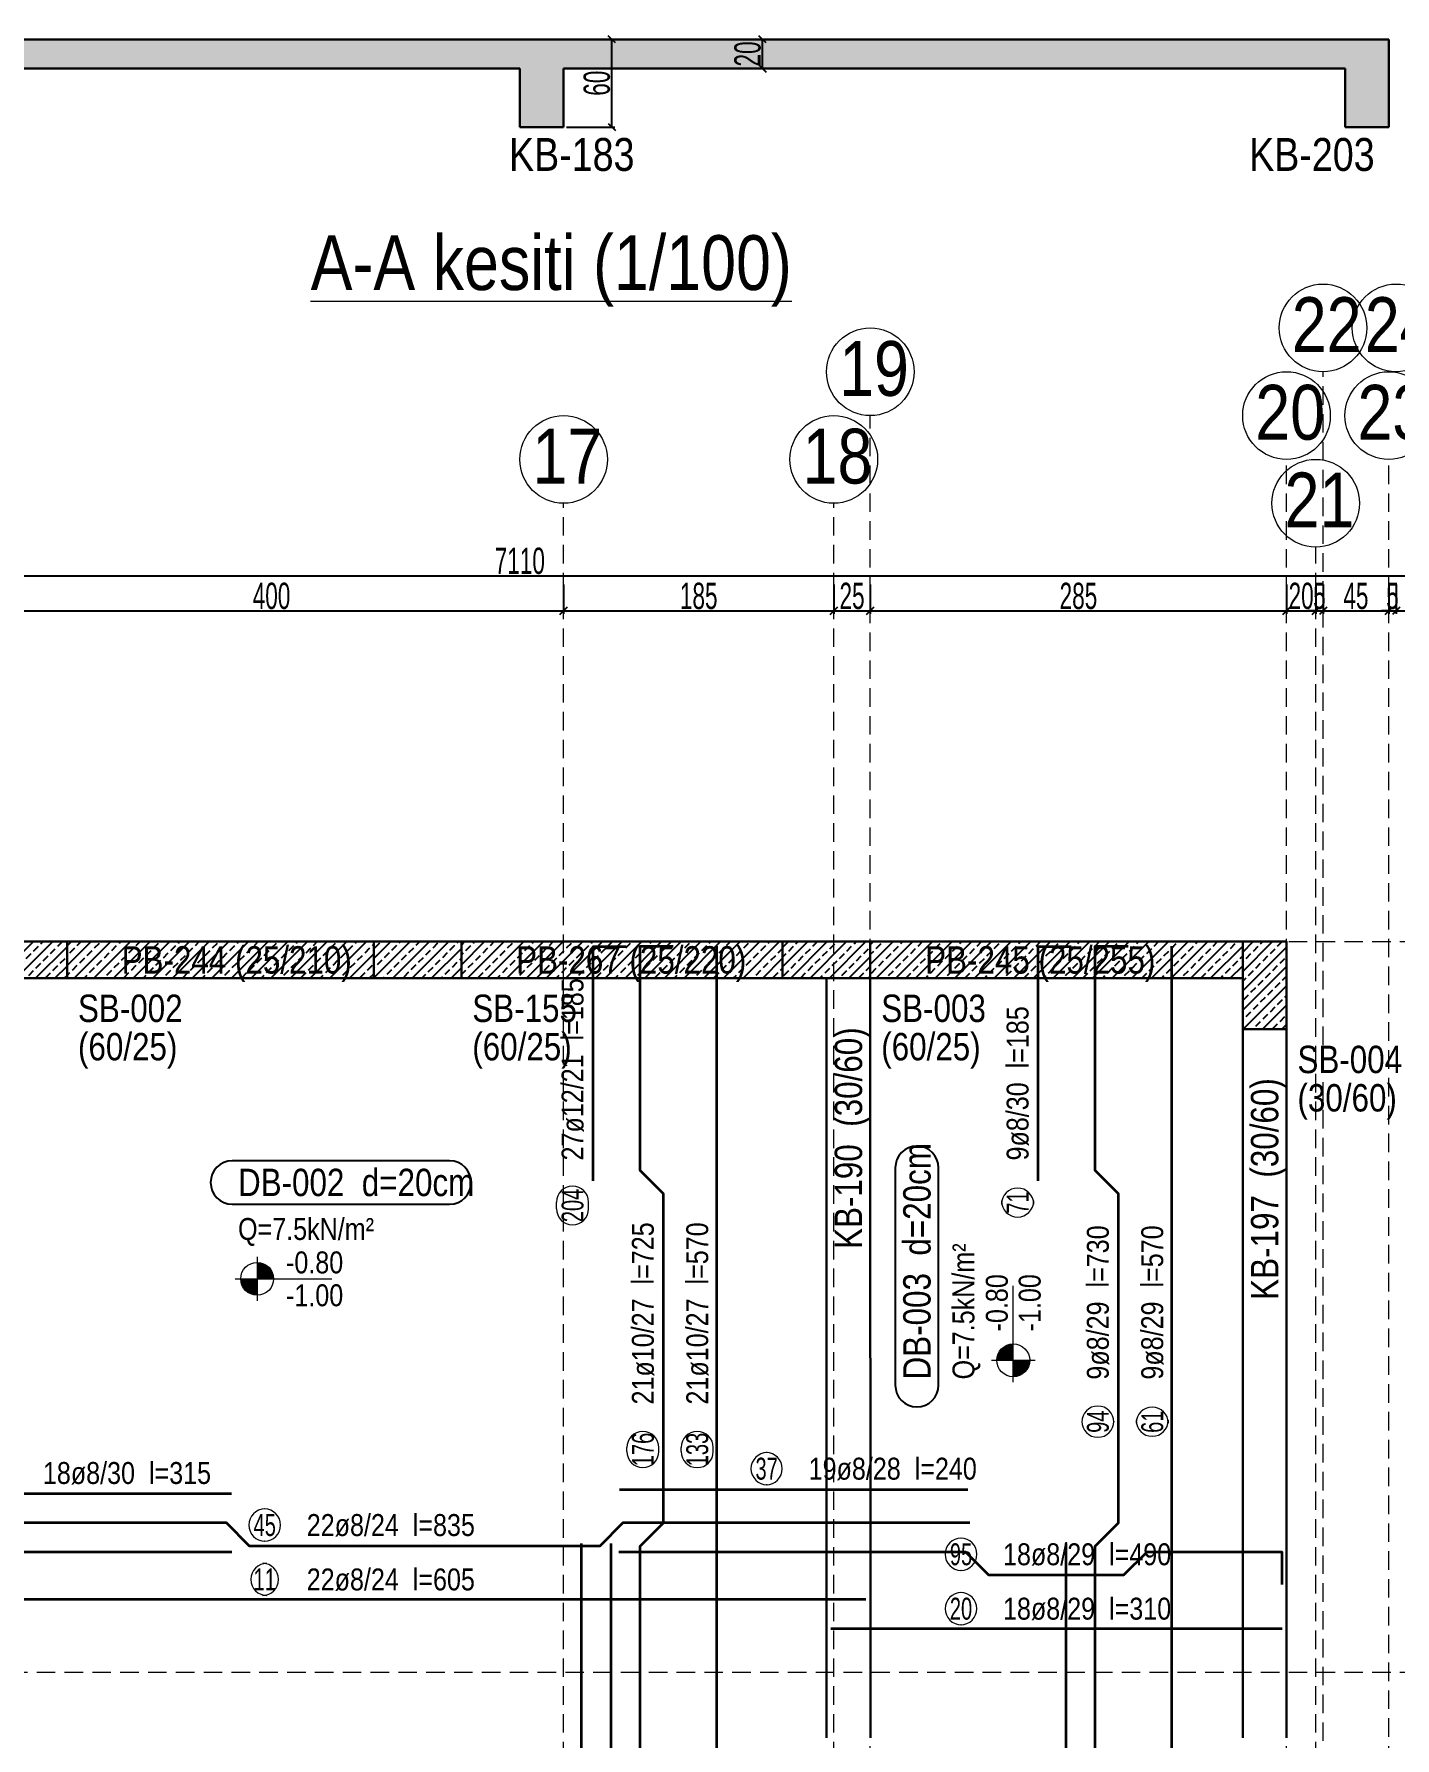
# Model space of a CAD drawing. Header units: millimetres. Extents: x 2300 to 11114, y 689 to 8824.
# Drawn here: x 6784 to 7716, y 7609 to 8775 of the extents above; entities that cross this region are included whole.
import ezdxf
from ezdxf.enums import TextEntityAlignment as Align

# ---------------------------------------------------------------- set-up
doc = ezdxf.new("R2010")
doc.units = ezdxf.units.MM
doc.linetypes.add('DASHED', pattern=[19.05, 12.7, -6.35])
for name, color, linetype, lineweight in [('AKS BALONU (BEYKENT)', 7, 'Continuous', 20), ('AKS CIZGISI (BEYKENT)', 252, 'DASHED', 20), ('AKS NO (BEYKENT)', 3, 'Continuous', 20), ('AKS OLCU (BEYKENT)', 200, 'Continuous', 20), ('DONATI (BEYKENT)', 4, 'Continuous', 35), ('DONATI YAZISI (BEYKENT)', 3, 'Continuous', 20), ('DOSEME ISMI (BEYKENT)', 9, 'Continuous', 20), ('DOSEME PAFTA (BEYKENT)', 3, 'Continuous', 20), ('DOSEME SINIRI (BEYKENT)', 2, 'Continuous', 30), ('KESIT ISMI (BEYKENT)', 6, 'Continuous', 20), ('KIRIS (BEYKENT)', 2, 'Continuous', 30), ('KIRIS ISMI (BEYKENT)', 40, 'Continuous', 20), ('KOLON (BEYKENT)', 3, 'Continuous', 30), ('KOLON ISMI (BEYKENT)', 91, 'Continuous', 20), ('KOT CIZGI (BEYKENT)', 120, 'Continuous', 20), ('KOT YAZI (BEYKENT)', 7, 'Continuous', 20), ('OLCU (BEYKENT)', 14, 'Continuous', 20), ('PERDE (BEYKENT)', 6, 'Continuous', 30), ('PERDE ISMI (BEYKENT)', 240, 'Continuous', 20), ('POZ BALON (BEYKENT)', 14, 'Continuous', 20), ('POZ NO (BEYKENT)', 2, 'Continuous', 20), ('TARAMA (BEYKENT)', 252, 'Continuous', 25), ('YAZI (BEYKENT)', 140, 'Continuous', 20)]:
    doc.layers.add(name, color=color, linetype=linetype, lineweight=lineweight)
doc.styles.add('DONATI YAZISI (BEYKENT)', font='')
doc.styles.add('DSMOLC-50', font='bahnschrift light condensed', dxfattribs={"width": 0.75, "height": 18})
doc.styles.add('KOT (BEYKENT)', font='')
doc.styles.add('OLC-50', font='bahnschrift light condensed', dxfattribs={"width": 0.75, "height": 18})
doc.styles.add('stastyle', font='RomanSTA.ttf')
doc.styles.add('YAZI (BEYKENT)', font='')
doc.styles.get('DONATI YAZISI (BEYKENT)').set_extended_font_data('Bahnschrift Light Condensed')
doc.styles.get('KOT (BEYKENT)').set_extended_font_data('Bahnschrift Light Condensed')
doc.styles.get('YAZI (BEYKENT)').set_extended_font_data('Bahnschrift Light Condensed')
doc.dimstyles.new('DSMOLC-50', dxfattribs={"dimtxt": 18, "dimasz": 5, "dimexe": 2, "dimexo": 2, "dimgap": 1, "dimtad": 1, "dimdec": 1, "dimrnd": 0.5, "dimzin": 12, "dimdsep": 46, "dimtxsty": 'DSMOLC-50', "dimblk": 'OBLIQUE', "dimblk1": 'OBLIQUE', "dimblk2": 'OBLIQUE', "dimcen": 0, "dimclrt": 7, "dimadec": 0, "dimazin": 0, "dimtfac": 1, "dimtdec": 4, "dimtix": 1, "dimtmove": 2, "dimatfit": 3, "dimfxl": 1, "dimtzin": 0, "dimarcsym": 0})
pattern_1 = [(45, (705.027, 417.84), (-6.629126, 6.629126), []), (45, (711.6565, 417.84), (-6.629126, 6.629126), [4.6875, -2.34375])]
pattern_2 = [(45, (-158588.947, -14000.79), (-6.7351921, 6.7351921), []), (45, (-158582.212, -14000.79), (-6.7351921, 6.7351921), [4.7625, -2.38125])]

# ---------------------------------------------------------------- blocks, each defined once
blk = doc.blocks.new('_Oblique')
at = {"color": 0, "linetype": 'ByBlock', "lineweight": -2}
blk.add_line((-0.5, -0.5), (0.5, 0.5), dxfattribs=at)
blk = doc.blocks.new('*D328')
at = {"layer": 'AKS OLCU (BEYKENT)', "color": 0, "lineweight": -2, "transparency": 16777216}
for p, q in [((6746.9, 8398.3), (6746.9, 8378.3)), ((7146.9, 8398.3), (7146.9, 8378.3)), ((6746.9, 8380.3), (7146.9, 8380.3))]:
    blk.add_line(p, q, dxfattribs=at)
at = {"layer": 'DEFPOINTS', "color": 0, "transparency": 16777216}
for p in [(6746.9, 8400.3), (7146.9, 8400.3), (7146.9, 8380.3)]:
    blk.add_point(p, dxfattribs=at)
at = {"layer": 'AKS OLCU (BEYKENT)', "color": 0, "lineweight": -2, "transparency": 16777216, "xscale": 5, "yscale": 5, "zscale": 5, "rotation": 180}
blk.add_blockref('_Oblique', (6746.9, 8380.3), dxfattribs=at)
at = {"layer": 'AKS OLCU (BEYKENT)', "color": 0, "lineweight": -2, "transparency": 16777216, "xscale": 5, "yscale": 5, "zscale": 5}
blk.add_blockref('_Oblique', (7146.9, 8380.3), dxfattribs=at)
at = {"layer": 'AKS OLCU (BEYKENT)', "color": 7, "transparency": 16777216, "insert": (6946.9, 8390.4), "char_height": 18, "attachment_point": 5, "style": 'DSMOLC-50'}
blk.add_mtext('400', dxfattribs=at)
blk = doc.blocks.new('*D329')
at = {"layer": 'AKS OLCU (BEYKENT)', "color": 0, "lineweight": -2, "transparency": 16777216}
for p, q in [((7146.9, 8398.3), (7146.9, 8378.3)), ((7331.9, 8398.3), (7331.9, 8378.3)), ((7146.9, 8380.3), (7331.9, 8380.3))]:
    blk.add_line(p, q, dxfattribs=at)
at = {"layer": 'DEFPOINTS', "color": 0, "transparency": 16777216}
for p in [(7146.9, 8400.3), (7331.9, 8400.3), (7331.9, 8380.3)]:
    blk.add_point(p, dxfattribs=at)
at = {"layer": 'AKS OLCU (BEYKENT)', "color": 0, "lineweight": -2, "transparency": 16777216, "xscale": 5, "yscale": 5, "zscale": 5, "rotation": 180}
blk.add_blockref('_Oblique', (7146.9, 8380.3), dxfattribs=at)
at = {"layer": 'AKS OLCU (BEYKENT)', "color": 0, "lineweight": -2, "transparency": 16777216, "xscale": 5, "yscale": 5, "zscale": 5}
blk.add_blockref('_Oblique', (7331.9, 8380.3), dxfattribs=at)
at = {"layer": 'AKS OLCU (BEYKENT)', "color": 7, "transparency": 16777216, "insert": (7239.4, 8390.4), "char_height": 18, "attachment_point": 5, "style": 'DSMOLC-50'}
blk.add_mtext('185', dxfattribs=at)
blk = doc.blocks.new('*D330')
at = {"layer": 'AKS OLCU (BEYKENT)', "color": 0, "lineweight": -2, "transparency": 16777216}
for p, q in [((7331.9, 8398.3), (7331.9, 8378.3)), ((7356.9, 8398.3), (7356.9, 8378.3)), ((7331.9, 8380.3), (7356.9, 8380.3))]:
    blk.add_line(p, q, dxfattribs=at)
at = {"layer": 'DEFPOINTS', "color": 0, "transparency": 16777216}
for p in [(7331.9, 8400.3), (7356.9, 8400.3), (7356.9, 8380.3)]:
    blk.add_point(p, dxfattribs=at)
at = {"layer": 'AKS OLCU (BEYKENT)', "color": 0, "lineweight": -2, "transparency": 16777216, "xscale": 5, "yscale": 5, "zscale": 5, "rotation": 180}
blk.add_blockref('_Oblique', (7331.9, 8380.3), dxfattribs=at)
at = {"layer": 'AKS OLCU (BEYKENT)', "color": 0, "lineweight": -2, "transparency": 16777216, "xscale": 5, "yscale": 5, "zscale": 5}
blk.add_blockref('_Oblique', (7356.9, 8380.3), dxfattribs=at)
at = {"layer": 'AKS OLCU (BEYKENT)', "color": 7, "transparency": 16777216, "insert": (7344.4, 8390.4), "char_height": 18, "attachment_point": 5, "style": 'DSMOLC-50'}
blk.add_mtext('25', dxfattribs=at)
blk = doc.blocks.new('*D331')
at = {"layer": 'AKS OLCU (BEYKENT)', "color": 0, "lineweight": -2, "transparency": 16777216}
for p, q in [((7356.9, 8398.3), (7356.9, 8378.3)), ((7641.9, 8398.3), (7641.9, 8378.3)), ((7356.9, 8380.3), (7641.9, 8380.3))]:
    blk.add_line(p, q, dxfattribs=at)
at = {"layer": 'DEFPOINTS', "color": 0, "transparency": 16777216}
for p in [(7356.9, 8400.3), (7641.9, 8400.3), (7641.9, 8380.3)]:
    blk.add_point(p, dxfattribs=at)
at = {"layer": 'AKS OLCU (BEYKENT)', "color": 0, "lineweight": -2, "transparency": 16777216, "xscale": 5, "yscale": 5, "zscale": 5, "rotation": 180}
blk.add_blockref('_Oblique', (7356.9, 8380.3), dxfattribs=at)
at = {"layer": 'AKS OLCU (BEYKENT)', "color": 0, "lineweight": -2, "transparency": 16777216, "xscale": 5, "yscale": 5, "zscale": 5}
blk.add_blockref('_Oblique', (7641.9, 8380.3), dxfattribs=at)
at = {"layer": 'AKS OLCU (BEYKENT)', "color": 7, "transparency": 16777216, "insert": (7499.4, 8390.4), "char_height": 18, "attachment_point": 5, "style": 'DSMOLC-50'}
blk.add_mtext('285', dxfattribs=at)
blk = doc.blocks.new('*D332')
at = {"layer": 'AKS OLCU (BEYKENT)', "color": 0, "lineweight": -2, "transparency": 16777216}
for p, q in [((7641.9, 8398.3), (7641.9, 8378.3)), ((7661.9, 8398.3), (7661.9, 8378.3)), ((7641.9, 8380.3), (7661.9, 8380.3))]:
    blk.add_line(p, q, dxfattribs=at)
at = {"layer": 'DEFPOINTS', "color": 0, "transparency": 16777216}
for p in [(7641.9, 8400.3), (7661.9, 8400.3), (7661.9, 8380.3)]:
    blk.add_point(p, dxfattribs=at)
at = {"layer": 'AKS OLCU (BEYKENT)', "color": 0, "lineweight": -2, "transparency": 16777216, "xscale": 5, "yscale": 5, "zscale": 5, "rotation": 180}
blk.add_blockref('_Oblique', (7641.9, 8380.3), dxfattribs=at)
at = {"layer": 'AKS OLCU (BEYKENT)', "color": 0, "lineweight": -2, "transparency": 16777216, "xscale": 5, "yscale": 5, "zscale": 5}
blk.add_blockref('_Oblique', (7661.9, 8380.3), dxfattribs=at)
at = {"layer": 'AKS OLCU (BEYKENT)', "color": 7, "transparency": 16777216, "insert": (7651.9, 8390.4), "char_height": 18, "attachment_point": 5, "style": 'DSMOLC-50'}
blk.add_mtext('20', dxfattribs=at)
blk = doc.blocks.new('*D333')
at = {"layer": 'AKS OLCU (BEYKENT)', "color": 0, "lineweight": -2, "transparency": 16777216}
for p, q in [((7661.9, 8398.3), (7661.9, 8378.3)), ((7666.9, 8398.3), (7666.9, 8378.3)), ((7661.9, 8380.3), (7656.9, 8380.3)), ((7661.9, 8380.3), (7666.9, 8380.3)), ((7666.9, 8380.3), (7671.9, 8380.3))]:
    blk.add_line(p, q, dxfattribs=at)
at = {"layer": 'DEFPOINTS', "color": 0, "transparency": 16777216}
for p in [(7661.9, 8400.3), (7666.9, 8400.3), (7666.9, 8380.3)]:
    blk.add_point(p, dxfattribs=at)
at = {"layer": 'AKS OLCU (BEYKENT)', "color": 0, "lineweight": -2, "transparency": 16777216, "xscale": 5, "yscale": 5, "zscale": 5}
blk.add_blockref('_Oblique', (7661.9, 8380.3), dxfattribs=at)
at = {"layer": 'AKS OLCU (BEYKENT)', "color": 0, "lineweight": -2, "transparency": 16777216, "xscale": 5, "yscale": 5, "zscale": 5, "rotation": 180}
blk.add_blockref('_Oblique', (7666.9, 8380.3), dxfattribs=at)
at = {"layer": 'AKS OLCU (BEYKENT)', "color": 7, "transparency": 16777216, "insert": (7664.4, 8390.4), "char_height": 18, "attachment_point": 5, "style": 'DSMOLC-50'}
blk.add_mtext('5', dxfattribs=at)
blk = doc.blocks.new('*D334')
at = {"layer": 'AKS OLCU (BEYKENT)', "color": 0, "lineweight": -2, "transparency": 16777216}
for p, q in [((7666.9, 8398.3), (7666.9, 8378.3)), ((7711.9, 8398.3), (7711.9, 8378.3)), ((7666.9, 8380.3), (7711.9, 8380.3))]:
    blk.add_line(p, q, dxfattribs=at)
at = {"layer": 'DEFPOINTS', "color": 0, "transparency": 16777216}
for p in [(7666.9, 8400.3), (7711.9, 8400.3), (7711.9, 8380.3)]:
    blk.add_point(p, dxfattribs=at)
at = {"layer": 'AKS OLCU (BEYKENT)', "color": 0, "lineweight": -2, "transparency": 16777216, "xscale": 5, "yscale": 5, "zscale": 5, "rotation": 180}
blk.add_blockref('_Oblique', (7666.9, 8380.3), dxfattribs=at)
at = {"layer": 'AKS OLCU (BEYKENT)', "color": 0, "lineweight": -2, "transparency": 16777216, "xscale": 5, "yscale": 5, "zscale": 5}
blk.add_blockref('_Oblique', (7711.9, 8380.3), dxfattribs=at)
at = {"layer": 'AKS OLCU (BEYKENT)', "color": 7, "transparency": 16777216, "insert": (7689.4, 8390.4), "char_height": 18, "attachment_point": 5, "style": 'DSMOLC-50'}
blk.add_mtext('45', dxfattribs=at)
blk = doc.blocks.new('*D335')
at = {"layer": 'AKS OLCU (BEYKENT)', "color": 0, "lineweight": -2, "transparency": 16777216}
for p, q in [((7711.9, 8398.3), (7711.9, 8378.3)), ((7716.9, 8398.3), (7716.9, 8378.3)), ((7711.9, 8380.3), (7706.9, 8380.3)), ((7711.9, 8380.3), (7716.9, 8380.3)), ((7716.9, 8380.3), (7721.9, 8380.3))]:
    blk.add_line(p, q, dxfattribs=at)
at = {"layer": 'DEFPOINTS', "color": 0, "transparency": 16777216}
for p in [(7711.9, 8400.3), (7716.9, 8400.3), (7716.9, 8380.3)]:
    blk.add_point(p, dxfattribs=at)
at = {"layer": 'AKS OLCU (BEYKENT)', "color": 0, "lineweight": -2, "transparency": 16777216, "xscale": 5, "yscale": 5, "zscale": 5}
blk.add_blockref('_Oblique', (7711.9, 8380.3), dxfattribs=at)
at = {"layer": 'AKS OLCU (BEYKENT)', "color": 0, "lineweight": -2, "transparency": 16777216, "xscale": 5, "yscale": 5, "zscale": 5, "rotation": 180}
blk.add_blockref('_Oblique', (7716.9, 8380.3), dxfattribs=at)
at = {"layer": 'AKS OLCU (BEYKENT)', "color": 7, "transparency": 16777216, "insert": (7714.4, 8390.4), "char_height": 18, "attachment_point": 5, "style": 'DSMOLC-50'}
blk.add_mtext('5', dxfattribs=at)
blk = doc.blocks.new('*D336')
at = {"layer": 'AKS OLCU (BEYKENT)', "color": 0, "lineweight": -2, "transparency": 16777216}
for p, q in [((7716.9, 8398.3), (7716.9, 8378.3)), ((7896.9, 8398.3), (7896.9, 8378.3)), ((7716.9, 8380.3), (7896.9, 8380.3))]:
    blk.add_line(p, q, dxfattribs=at)
at = {"layer": 'DEFPOINTS', "color": 0, "transparency": 16777216}
for p in [(7716.9, 8400.3), (7896.9, 8400.3), (7896.9, 8380.3)]:
    blk.add_point(p, dxfattribs=at)
at = {"layer": 'AKS OLCU (BEYKENT)', "color": 0, "lineweight": -2, "transparency": 16777216, "xscale": 5, "yscale": 5, "zscale": 5, "rotation": 180}
blk.add_blockref('_Oblique', (7716.9, 8380.3), dxfattribs=at)
at = {"layer": 'AKS OLCU (BEYKENT)', "color": 0, "lineweight": -2, "transparency": 16777216, "xscale": 5, "yscale": 5, "zscale": 5}
blk.add_blockref('_Oblique', (7896.9, 8380.3), dxfattribs=at)
at = {"layer": 'AKS OLCU (BEYKENT)', "color": 7, "transparency": 16777216, "insert": (7806.9, 8390.4), "char_height": 18, "attachment_point": 5, "style": 'DSMOLC-50'}
blk.add_mtext('180', dxfattribs=at)
blk = doc.blocks.new('*D353')
at = {"layer": 'AKS OLCU (BEYKENT)', "color": 0, "lineweight": -2, "transparency": 16777216}
for p, q in [((3561.9, 8402.3), (3561.9, 8406.3)), ((3561.9, 8404.3), (10671.9, 8404.3)), ((10671.9, 8402.3), (10671.9, 8406.3))]:
    blk.add_line(p, q, dxfattribs=at)
at = {"layer": 'DEFPOINTS', "color": 0, "transparency": 16777216}
for p in [(3561.9, 8400.3), (10671.9, 8404.3), (10671.9, 8400.3)]:
    blk.add_point(p, dxfattribs=at)
at = {"layer": 'AKS OLCU (BEYKENT)', "color": 0, "lineweight": -2, "transparency": 16777216, "xscale": 5, "yscale": 5, "zscale": 5, "rotation": 180}
blk.add_blockref('_Oblique', (3561.9, 8404.3), dxfattribs=at)
at = {"layer": 'AKS OLCU (BEYKENT)', "color": 0, "lineweight": -2, "transparency": 16777216, "xscale": 5, "yscale": 5, "zscale": 5}
blk.add_blockref('_Oblique', (10671.9, 8404.3), dxfattribs=at)
at = {"layer": 'AKS OLCU (BEYKENT)', "color": 7, "transparency": 16777216, "insert": (7116.9, 8414.4), "char_height": 18, "attachment_point": 5, "style": 'DSMOLC-50'}
blk.add_mtext('7110', dxfattribs=at)
blk = doc.blocks.new('*D282')
at = {"layer": 'DEFPOINTS', "color": 0, "transparency": 16777216}
for p in [(7146.9, 8771.4), (7179.9, 8771.4), (7146.9, 8711.4)]:
    blk.add_point(p, dxfattribs=at)
at = {"layer": 'OLCU (BEYKENT)', "color": 0, "lineweight": -2, "transparency": 16777216}
for p, q in [((7148.9, 8771.4), (7181.9, 8771.4)), ((7179.9, 8711.4), (7179.9, 8771.4)), ((7148.9, 8711.4), (7181.9, 8711.4))]:
    blk.add_line(p, q, dxfattribs=at)
at = {"layer": 'OLCU (BEYKENT)', "color": 0, "lineweight": -2, "transparency": 16777216, "xscale": 5, "yscale": 5, "zscale": 5}
for p, rotation in [((7179.9, 8771.4), 90), ((7179.9, 8711.4), 270)]:
    blk.add_blockref('_Oblique', p, dxfattribs=dict(at, rotation=rotation))
at = {"layer": 'OLCU (BEYKENT)', "color": 7, "lineweight": -3, "transparency": 16777216, "insert": (7169.7, 8741.4), "char_height": 18, "attachment_point": 5, "rotation": 90, "style": 'OLC-50'}
blk.add_mtext('60', dxfattribs=at)
blk = doc.blocks.new('*D283')
at = {"layer": 'DEFPOINTS', "color": 0, "transparency": 16777216}
for p in [(7260.8, 8771.4), (7283.1, 8771.4), (7260.8, 8751.4)]:
    blk.add_point(p, dxfattribs=at)
at = {"layer": 'OLCU (BEYKENT)', "color": 0, "lineweight": -2, "transparency": 16777216}
for p, q in [((7262.8, 8771.4), (7285.1, 8771.4)), ((7283.1, 8751.4), (7283.1, 8771.4)), ((7262.8, 8751.4), (7285.1, 8751.4))]:
    blk.add_line(p, q, dxfattribs=at)
at = {"layer": 'OLCU (BEYKENT)', "color": 0, "lineweight": -2, "transparency": 16777216, "xscale": 5, "yscale": 5, "zscale": 5}
for p, rotation in [((7283.1, 8771.4), 90), ((7283.1, 8751.4), 270)]:
    blk.add_blockref('_Oblique', p, dxfattribs=dict(at, rotation=rotation))
at = {"layer": 'OLCU (BEYKENT)', "color": 7, "lineweight": -3, "transparency": 16777216, "insert": (7272.9, 8761.4), "char_height": 18, "attachment_point": 5, "rotation": 90, "style": 'OLC-50'}
blk.add_mtext('20', dxfattribs=at)

msp = doc.modelspace()

# ---------------------------------------------------------------- hatches: boundary and pattern name
at = {"layer": 'KOT CIZGI (BEYKENT)'}
h = msp.add_hatch(color=256, dxfattribs=at)
h.dxf.hatch_style = 1
h.paths.add_polyline_path([(6937.04, 7934.38), (6937.04, 7923.13), (6948.29, 7923.13, 0.4142136)])
h = msp.add_hatch(color=256, dxfattribs=at)
h.dxf.hatch_style = 1
h.paths.add_polyline_path([(6937.04, 7923.13), (6925.79, 7923.13, 0.4142136), (6937.04, 7911.88)])
h = msp.add_hatch(color=256, dxfattribs=at)
h.dxf.hatch_style = 1
h.paths.add_polyline_path([(7443.53, 7867.37), (7454.78, 7867.37), (7454.78, 7878.62, 0.4142136)])
h = msp.add_hatch(color=256, dxfattribs=at)
h.dxf.hatch_style = 1
h.paths.add_polyline_path([(7454.78, 7867.37), (7454.78, 7856.12, 0.4142136), (7466.03, 7867.37)])
at = {"layer": 'TARAMA (BEYKENT)', "lineweight": -3}
h = msp.add_hatch(dxfattribs=at)
h.set_pattern_fill('ANSI33', color=256, scale=1.5)
h.set_pattern_definition([(45, (705.027, 255.692), (-6.735192, 6.735192), []), (45, (711.763, 255.692), (-6.735192, 6.735192), [4.7625, -2.38125])])
h.paths.add_polyline_path([(7146.93, 8751.37), (7681.98, 8751.37), (7681.98, 8711.37), (7711.93, 8711.37), (7711.93, 8771.37), (3561.78, 8771.37), (3561.78, 8711.37), (3591.88, 8711.37), (3591.88, 8751.37), (4231.78, 8751.37), (4231.78, 8711.37), (4261.83, 8711.37), (4261.83, 8751.37), (4796.78, 8751.37), (4796.78, 8711.37), (4826.83, 8711.37), (4826.83, 8751.37), (5376.98, 8751.37), (5376.98, 8711.37), (5406.93, 8711.37), (5406.93, 8751.37), (5956.78, 8751.37), (5956.78, 8711.37), (5986.83, 8711.37), (5986.83, 8751.37), (6536.78, 8751.37), (6536.78, 8711.37), (6566.83, 8711.37), (6566.83, 8751.37), (7116.98, 8751.37), (7116.98, 8711.37), (7146.93, 8711.37)])
at = {"layer": 'TARAMA (BEYKENT)'}
h = msp.add_hatch(dxfattribs=at)
h.set_pattern_fill('ANSI33', color=256, scale=1.5, style=0, pattern_type=0)
h.set_pattern_definition(pattern_1)
h.paths.add_polyline_path([(6746.88, 8153.91), (6806.88, 8153.91), (6806.88, 8128.91), (6746.88, 8128.91)], flags=0)
at = {"layer": 'TARAMA (BEYKENT)', "lineweight": -3}
h = msp.add_hatch(dxfattribs=at)
h.set_pattern_fill('ANSI33', color=256, scale=1.5, style=0)
h.set_pattern_definition(pattern_2)
h.paths.add_polyline_path([(7016.88, 8153.91), (6806.88, 8153.91), (6806.88, 8128.91), (7016.88, 8128.91)])
at = {"layer": 'TARAMA (BEYKENT)'}
h = msp.add_hatch(dxfattribs=at)
h.set_pattern_fill('ANSI33', color=256, scale=1.5, style=0, pattern_type=0)
h.set_pattern_definition([(45, (817.819, 1426.161), (-6.629126, 6.629126), []), (45, (824.448, 1426.161), (-6.629126, 6.629126), [4.6875, -2.34375])])
h.paths.add_polyline_path([(7016.88, 8153.91), (7076.88, 8153.91), (7076.88, 8128.91), (7016.88, 8128.91)], flags=0)
at = {"layer": 'TARAMA (BEYKENT)', "lineweight": -3}
h = msp.add_hatch(dxfattribs=at)
h.set_pattern_fill('ANSI33', color=256, scale=1.5, style=0)
h.set_pattern_definition(pattern_2)
h.paths.add_polyline_path([(7296.88, 8153.91), (7076.88, 8153.91), (7076.88, 8128.91), (7296.88, 8128.91)])
at = {"layer": 'TARAMA (BEYKENT)'}
h = msp.add_hatch(dxfattribs=at)
h.set_pattern_fill('ANSI33', color=256, scale=1.5, style=0, pattern_type=0)
h.set_pattern_definition(pattern_1)
h.paths.add_polyline_path([(7296.88, 8153.91), (7356.88, 8153.91), (7356.88, 8128.91), (7296.88, 8128.91)], flags=0)
at = {"layer": 'TARAMA (BEYKENT)', "lineweight": -3}
h = msp.add_hatch(dxfattribs=at)
h.set_pattern_fill('ANSI33', color=256, scale=1.5, style=0)
h.set_pattern_definition([(45, (-157652.923, -16846.83), (-6.7351921, 6.7351921), []), (45, (-157646.188, -16846.83), (-6.7351921, 6.7351921), [4.7625, -2.38125])])
h.paths.add_polyline_path([(7611.88, 8153.91), (7356.88, 8153.91), (7356.88, 8128.91), (7611.88, 8128.91)])
at = {"layer": 'TARAMA (BEYKENT)'}
h = msp.add_hatch(dxfattribs=at)
h.set_pattern_fill('ANSI33', color=256, scale=1.5, style=0, pattern_type=0)
h.set_pattern_definition(pattern_1)
h.paths.add_polyline_path([(7611.88, 8153.91), (7641.88, 8153.91), (7641.88, 8093.91), (7611.88, 8093.91)], flags=0)

# ---------------------------------------------------------------- linework, layer by layer
at = {"layer": 'AKS BALONU (BEYKENT)'}
for centre in [(7666.88, 8573.91), (7716.88, 8573.91), (7356.88, 8543.91), (7641.88, 8513.91), (7711.88, 8513.91), (7146.88, 8483.91), (7331.88, 8483.91), (7661.88, 8453.91)]:
    msp.add_circle(centre, 30, dxfattribs=at)
at = {"layer": 'AKS CIZGISI (BEYKENT)'}
for p, q in [((7666.88, 748.91), (7666.88, 8543.91)), ((7356.88, 808.91), (7356.88, 8513.91)), ((7641.88, 808.91), (7641.88, 8483.91)), ((7711.88, 808.91), (7711.88, 8483.91)), ((7146.88, 868.91), (7146.88, 8453.91)), ((7331.88, 868.91), (7331.88, 8453.91)), ((7661.88, 868.91), (7661.88, 8423.91)), ((3261.88, 8153.91), (10994.38, 8153.91)), ((3261.88, 7653.91), (10994.38, 7653.91))]:
    msp.add_line(p, q, dxfattribs=at)
at = {"layer": 'DONATI (BEYKENT)'}
for points in [[(7167.15, 7990.3), (7167.15, 8150.67), (7189.65, 8150.67)], [(7199.38, 7465.3), (7199.38, 7740.28), (7215.29, 7756.2), (7215.28, 7981.36), (7199.38, 7997.28), (7199.38, 8150.78), (7221.88, 8150.8)], [(7251.88, 7581.91), (7251.88, 8150.91)], [(7471.88, 7990.3), (7471.88, 8150.67), (7494.38, 8150.67)], [(7510.93, 7456.78), (7510.93, 7740.28), (7526.83, 7756.2), (7526.83, 7981.36), (7510.93, 7997.28), (7510.93, 8150.78), (7533.43, 8150.8)], [(7563.43, 7581.91), (7563.43, 8150.91)], [(7185.11, 7779.08), (7423.74, 7779.08)], [(6607.54, 7776.12), (6919.51, 7776.12)], [(6607.25, 7756.41), (6915.75, 7756.41), (6931.67, 7740.5), (7171.83, 7740.51), (7187.75, 7756.41), (7425, 7756.41)], [(6179.78, 7713.91), (6179.76, 7736.41), (6343.26, 7736.41), (6359.17, 7720.5), (6594.34, 7720.51), (6610.26, 7736.41), (6919.62, 7736.41)], [(7159.12, 7464.46), (7159.12, 7742.06)], [(7179.38, 6961.77), (7179.38, 7257.77), (7195.29, 7273.69), (7195.28, 7453.85), (7179.38, 7469.77), (7179.38, 7742.02)], [(7184.71, 7736.41), (7422.01, 7736.41), (7437.92, 7720.5), (7530.59, 7720.51), (7546.51, 7736.41), (7638.76, 7736.41), (7638.78, 7713.91)], [(7490.93, 6953.2), (7490.93, 7257.77), (7506.83, 7273.69), (7506.83, 7453.85), (7490.93, 7469.77), (7490.93, 7742.02)], [(6749.88, 7703.91), (7353.88, 7703.91)], [(7329.88, 7683.91), (7638.88, 7683.91)]]:
    msp.add_lwpolyline(points, dxfattribs=at)
at = {"layer": 'DOSEME PAFTA (BEYKENT)', "lineweight": -3}
for points in [[(7403.65, 7850.33), (7403.65, 7999.1, 1), (7373.97, 7999.1), (7373.97, 7850.33, 1)], [(6920.01, 7974.26), (7068.86, 7974.26, 1), (7068.86, 8003.93), (6920.01, 8003.93, 1)]]:
    msp.add_lwpolyline(points, format="xyb", close=True, dxfattribs=at)
at = {"layer": 'DOSEME SINIRI (BEYKENT)'}
for p, q in [((3561.78, 8771.37), (7711.93, 8771.37)), ((7711.93, 8771.37), (7711.93, 8711.37)), ((6566.83, 8751.37), (7116.98, 8751.37)), ((7116.98, 8751.37), (7116.98, 8711.37)), ((7146.93, 8751.37), (7146.93, 8711.37)), ((7146.93, 8751.37), (7681.98, 8751.37)), ((7681.98, 8751.37), (7681.98, 8711.37)), ((7116.98, 8711.37), (7146.93, 8711.37)), ((7681.98, 8711.37), (7711.93, 8711.37))]:
    msp.add_line(p, q, dxfattribs=at)
at = {"layer": 'KIRIS (BEYKENT)'}
for p, q in [((7326.88, 8129.01), (7326.98, 7609.01)), ((7356.88, 8128.91), (7356.98, 7609.01)), ((7611.98, 8094.01), (7611.98, 7609.01)), ((7641.88, 8094.01), (7641.98, 7609.01))]:
    msp.add_line(p, q, dxfattribs=at)
at = {"layer": 'KOLON (BEYKENT)'}
for points in [[(6746.88, 8153.91), (6806.88, 8153.91), (6806.88, 8128.91), (6746.88, 8128.91)], [(7016.88, 8153.91), (7076.88, 8153.91), (7076.88, 8128.91), (7016.88, 8128.91)], [(7296.88, 8153.91), (7356.88, 8153.91), (7356.88, 8128.91), (7296.88, 8128.91)], [(7611.88, 8153.91), (7641.88, 8153.91), (7641.88, 8093.91), (7611.88, 8093.91)]]:
    msp.add_lwpolyline(points, close=True, dxfattribs=at)
at = {"layer": 'KOT CIZGI (BEYKENT)'}
for p, q in [((6937.04, 7938.13), (6937.04, 7908.13)), ((6922.04, 7923.13), (6988.08, 7923.13)), ((7454.78, 7852.37), (7454.78, 7918.41)), ((7439.78, 7867.37), (7469.78, 7867.37))]:
    msp.add_line(p, q, dxfattribs=at)
for centre in [(6937.04, 7923.13), (7454.78, 7867.37)]:
    msp.add_circle(centre, 11.25, dxfattribs=at)
at = {"layer": 'PERDE (BEYKENT)'}
for p, q in [((6806.78, 8153.91), (7016.88, 8153.91)), ((7076.88, 8153.91), (7296.98, 8153.91)), ((7356.98, 8153.91), (7611.98, 8153.91)), ((6806.78, 8128.91), (7016.88, 8128.91)), ((7076.88, 8128.91), (7296.98, 8128.91)), ((7356.98, 8128.91), (7611.98, 8128.91))]:
    msp.add_line(p, q, dxfattribs=at)
at = {"layer": 'POZ BALON (BEYKENT)'}
for p, q in [((7446.75, 7976.42), (7446.75, 7974.27)), ((7468.75, 7976.42), (7468.75, 7974.27)), ((7142.01, 7971.11), (7142.01, 7975.58)), ((7164.01, 7971.11), (7164.01, 7975.58)), ((7501.69, 7825.68), (7501.69, 7825.08)), ((7523.69, 7825.68), (7523.69, 7825.08)), ((7538.93, 7826.38), (7538.93, 7824.36)), ((7560.93, 7826.38), (7560.93, 7824.36)), ((7190.14, 7805.05), (7190.14, 7807.62)), ((7212.14, 7805.05), (7212.14, 7807.62)), ((7227.38, 7804.92), (7227.38, 7807.72)), ((7249.38, 7804.92), (7249.38, 7807.72)), ((7286.18, 7804.22), (7285.63, 7804.22)), ((7286.18, 7782.22), (7285.63, 7782.22)), ((6942.36, 7765.64), (6942.14, 7765.64)), ((6942.36, 7743.64), (6942.14, 7743.64)), ((7419.07, 7745.64), (7418.94, 7745.64)), ((6943.75, 7728.41), (6940.72, 7728.41)), ((7419.07, 7723.64), (7418.94, 7723.64)), ((7419.17, 7708.41), (7418.81, 7708.41)), ((6943.75, 7706.41), (6940.72, 7706.41)), ((7419.17, 7686.41), (7418.81, 7686.41))]:
    msp.add_line(p, q, dxfattribs=at)
for centre, start, end in [((7153.01, 7975.58), 0, 180), ((7457.75, 7974.27), 0, 180), ((7457.75, 7976.42), 180, 0), ((7153.01, 7971.11), 180, 0), ((7512.69, 7825.08), 0, 180), ((7512.69, 7825.68), 180, 0), ((7549.93, 7824.36), 0, 180), ((7549.93, 7826.38), 180, 0), ((7201.14, 7807.62), 0, 180), ((7238.38, 7807.72), 0, 180), ((7201.14, 7805.05), 180, 0), ((7238.38, 7804.92), 180, 0), ((7286.18, 7793.22), 90, 270), ((7285.63, 7793.22), 270, 90), ((6942.36, 7754.64), 90, 270), ((6942.14, 7754.64), 270, 90), ((7419.07, 7734.64), 90, 270), ((7418.94, 7734.64), 270, 90), ((6943.75, 7717.41), 90, 270), ((6940.72, 7717.41), 270, 90), ((7419.17, 7697.41), 90, 270), ((7418.81, 7697.41), 270, 90)]:
    msp.add_arc(centre, 11, start, end, dxfattribs=at)

# ---------------------------------------------------------------- texts
at = {"layer": 'AKS NO (BEYKENT)', "style": 'YAZI (BEYKENT)'}
for s, p in [('22', (7645.48, 8557.41)), ('24', (7695.5, 8557.41)), ('19', (7335.55, 8527.41)), ('20', (7620.5, 8497.41)), ('23', (7690.47, 8497.41)), ('17', (7125.55, 8467.41)), ('18', (7310.55, 8467.41)), ('21', (7640.54, 8437.41))]:
    msp.add_text(s, height=37.5, dxfattribs=at).set_placement(p)
at = {"layer": 'DONATI (BEYKENT)', "style": 'stastyle'}
msp.add_text('& 1-.2- 1- 6.100002- 0', height=0.00075, dxfattribs=at).set_placement((7329.88, 7683.91))
at = {"layer": 'DONATI YAZISI (BEYKENT)', "style": 'DONATI YAZISI (BEYKENT)'}
for s, p in [(' 27ø12/21  l=185', (7160.51, 7999.35)), (' 9ø8/30  l=185', (7465.25, 7999.35)), (' 21ø10/27  l=725', (7208.64, 7832.34)), (' 21ø10/27  l=570', (7245.88, 7832.32)), (' 9ø8/29  l=730', (7520.19, 7849.38)), (' 9ø8/29  l=570', (7557.43, 7849.37))]:
    msp.add_text(s, height=15, rotation=90, dxfattribs=at).set_placement(p)
for s, p in [(' 19ø8/28  l=240', (7309.91, 7785.72)), (' 18ø8/30  l=315', (6785.58, 7782.76)), (' 22ø8/24  l=835', (6966.25, 7747.14)), (' 18ø8/29  l=490', (7443.01, 7727.14)), (' 22ø8/24  l=605', (6966.23, 7709.91)), (' 18ø8/29  l=310', (7442.99, 7689.91))]:
    msp.add_text(s, height=15, dxfattribs=at).set_placement(p)
at = {"layer": 'DOSEME ISMI (BEYKENT)', "style": 'YAZI (BEYKENT)'}
msp.add_text('DB-003  d=20cm', height=18.75, rotation=90, dxfattribs=at).set_placement((7398.17, 7854.29))
msp.add_text('DB-002  d=20cm', height=18.75, dxfattribs=at).set_placement((6923.97, 7979.74))
at = {"layer": 'KESIT ISMI (BEYKENT)', "style": 'YAZI (BEYKENT)'}
msp.add_text('%%UA-A kesiti (1/100)', height=37.5, dxfattribs=at).set_placement((6973.69, 8599.82))
at = {"layer": 'KIRIS ISMI (BEYKENT)', "style": 'YAZI (BEYKENT)'}
for s, p in [('KB-183', (7109.48, 8681.37)), ('KB-203', (7616.27, 8681.37))]:
    msp.add_text(s, height=22.5, dxfattribs=at).set_placement(p)
for s, p in [('KB-190  (30/60)', (7351.27, 7943.62)), ('KB-197  (30/60)', (7636.27, 7908.82))]:
    msp.add_text(s, height=18.75, rotation=90, dxfattribs=at).set_placement(p)
at = {"layer": 'KOLON ISMI (BEYKENT)', "style": 'YAZI (BEYKENT)'}
for s, p in [('SB-002', (6814.38, 8098.91)), ('SB-155', (7084.38, 8098.91)), ('SB-003', (7364.39, 8098.91)), ('(60/25)', (6814.38, 8072.66)), ('(60/25)', (7084.38, 8072.66)), ('(60/25)', (7364.39, 8072.66)), ('SB-004', (7649.39, 8063.91)), ('(30/60)', (7649.39, 8037.66))]:
    msp.add_text(s, height=18.75, dxfattribs=at).set_placement(p)
at = {"layer": 'KOT YAZI (BEYKENT)', "style": 'KOT (BEYKENT)'}
for s, p in [(' -0.80', (6952.04, 7926.88)), (' -1.00', (6952.04, 7904.38))]:
    msp.add_text(s, height=15, dxfattribs=at).set_placement(p)
for s, p in [(' -0.80', (7451.03, 7882.37)), (' -1.00', (7473.53, 7882.37))]:
    msp.add_text(s, height=15, rotation=90, dxfattribs=at).set_placement(p)
at = {"layer": 'PERDE ISMI (BEYKENT)', "style": 'YAZI (BEYKENT)'}
for s, p in [('PB-244 (25/210)', (6844.28, 8132.03)), ('PB-267 (25/220)', (7114.38, 8132.03)), ('PB-245 (25/255)', (7394.48, 8132.03))]:
    msp.add_text(s, height=18.75, dxfattribs=at).set_placement(p)
at = {"layer": 'POZ NO (BEYKENT)', "style": 'YAZI (BEYKENT)', "width": 0.8}
for s, p in [('204', (7153.01, 7973.35)), ('71', (7457.75, 7975.35)), ('94', (7512.69, 7825.38)), ('61', (7549.93, 7825.37)), ('176', (7201.14, 7806.34)), ('133', (7238.38, 7806.32))]:
    msp.add_text(s, height=15, rotation=90, dxfattribs=at).set_placement(p, align=Align.MIDDLE_CENTER)
for s, p in [('37', (7285.91, 7793.22)), ('45', (6942.25, 7754.64)), ('95', (7419.01, 7734.64)), ('11', (6942.23, 7717.41)), ('20', (7418.99, 7697.41))]:
    msp.add_text(s, height=15, dxfattribs=at).set_placement(p, align=Align.MIDDLE_CENTER)
at = {"layer": 'YAZI (BEYKENT)', "style": 'YAZI (BEYKENT)'}
msp.add_text('Q=7.5kN/m²', height=15, dxfattribs=at).set_placement((6923.97, 7949.74))
msp.add_text('Q=7.5kN/m²', height=15, rotation=90, dxfattribs=at).set_placement((7428.17, 7854.29))

# ---------------------------------------------------------------- dimensions: what is measured, and where the dimension line sits
at = {"layer": 'AKS OLCU (BEYKENT)'}
for base, p1, p2, picture, middle in [((10671.88, 8404.26), (3561.88, 8400.26), (10671.88, 8400.26), '*D353', (7116.88, 8414.45)), ((7146.88, 8380.26), (6746.88, 8400.26), (7146.88, 8400.26), '*D328', (6946.88, 8390.45)), ((7331.88, 8380.26), (7146.88, 8400.26), (7331.88, 8400.26), '*D329', (7239.38, 8390.45)), ((7356.88, 8380.26), (7331.88, 8400.26), (7356.88, 8400.26), '*D330', (7344.38, 8390.45)), ((7641.88, 8380.26), (7356.88, 8400.26), (7641.88, 8400.26), '*D331', (7499.38, 8390.45)), ((7661.88, 8380.26), (7641.88, 8400.26), (7661.88, 8400.26), '*D332', (7651.88, 8390.45)), ((7666.88, 8380.26), (7661.88, 8400.26), (7666.88, 8400.26), '*D333', (7664.38, 8390.36)), ((7711.88, 8380.26), (7666.88, 8400.26), (7711.88, 8400.26), '*D334', (7689.38, 8390.36)), ((7716.88, 8380.26), (7711.88, 8400.26), (7716.88, 8400.26), '*D335', (7714.38, 8390.36)), ((7896.88, 8380.26), (7716.88, 8400.26), (7896.88, 8400.26), '*D336', (7806.88, 8390.45))]:
    dim = msp.add_linear_dim(base=base, p1=p1, p2=p2, dimstyle='DSMOLC-50', dxfattribs=at)
    dim.commit()
    dim.dimension.update_dxf_attribs({"geometry": picture, "text_midpoint": middle})
at = {"layer": 'OLCU (BEYKENT)', "lineweight": -3}
for base, p1, p2, picture, middle in [((7179.91, 8771.37), (7146.93, 8711.37), (7146.93, 8771.37), '*D282', (7169.72, 8741.37)), ((7283.06, 8771.37), (7260.77, 8751.37), (7260.77, 8771.37), '*D283', (7272.87, 8761.37))]:
    dim = msp.add_linear_dim(base=base, p1=p1, p2=p2, angle=90, dimstyle='DSMOLC-50', override={"dimtxsty": 'OLC-50'}, dxfattribs=at)
    dim.commit()
    dim.dimension.update_dxf_attribs({"geometry": picture, "text_midpoint": middle})

doc.saveas('drawing.dxf')
